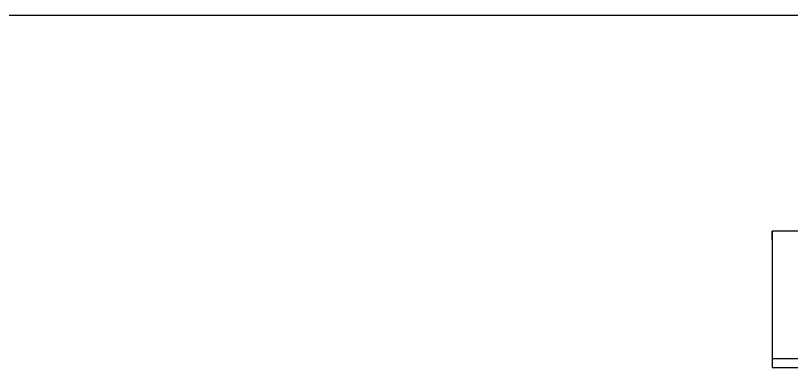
# Model space of a CAD drawing. Header units: millimetres. Extents: x 5659 to 7608, y 3628 to 5007.
# Drawn here: x 6105.16 to 6113.33, y 4843.73 to 4847.43 of the extents above; entities that cross this region are included whole.
import ezdxf

# ---------------------------------------------------------------- set-up
doc = ezdxf.new("R2010")
doc.units = ezdxf.units.MM

msp = doc.modelspace()

# ---------------------------------------------------------------- linework, layer by layer
at = {"color": 7, "linetype": 'Continuous', "lineweight": 25}
for p, q in [((6139.8965, 4847.4305), (6102.8965, 4847.432)), ((6113.1263, 4845.0708), (6113.1263, 4845.1629)), ((6114.1269, 4845.1628), (6113.1263, 4845.1629)), ((6113.1263, 4843.822), (6113.1263, 4843.7274)), ((6113.1263, 4843.822), (6113.575, 4843.822)), ((6113.1263, 4843.7274), (6113.575, 4843.7274))]:
    msp.add_line(p, q, dxfattribs=at)
for points, knots in [([(6113.1263, 4845.1629), (6113.1263, 4844.986), (6113.1263, 4844.5724), (6113.1263, 4844.0952), (6113.1263, 4843.822)], [0, 0, 0, 0, 0.427525, 1, 1, 1, 1]), ([(6113.1263, 4845.0665), (6113.1263, 4844.8897), (6113.1263, 4844.4766), (6113.1263, 4844), (6113.1263, 4843.7274)], [0, 0, 0, 0, 0.428082, 1, 1, 1, 1])]:
    msp.add_open_spline(points, degree=3, knots=knots, dxfattribs=at)

doc.saveas('drawing.dxf')
